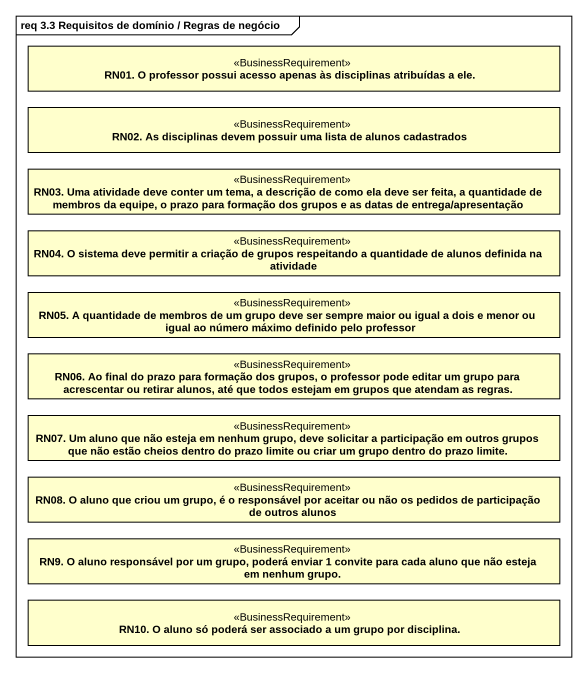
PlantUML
@startuml
mainframe req 3.3 Requisitos de domínio / Regras de negócio
hide circle
hide empty members
class "RN01. O professor possui acesso apenas às disciplinas atribuídas a ele." as RN01_O_professor_possui <<BusinessRequirement>>
class "RN02. As disciplinas devem possuir uma lista de alunos cadastrados" as RN02_As_disciplinas_devem <<BusinessRequirement>>
class "RN03. Uma atividade deve conter um tema, a descrição de como ela deve ser feita, a quantidade de membros da equipe, o prazo para formação dos grupos e as datas de entrega/apresentação" as RN03_Uma_atividade_deve <<BusinessRequirement>>
class "RN04. O sistema deve permitir a criação de grupos respeitando a quantidade de alunos definida na atividade" as RN04_O_sistema_deve <<BusinessRequirement>>
class "RN05. A quantidade de membros de um grupo deve ser sempre maior ou igual a dois e menor ou igual ao número máximo definido pelo professor" as RN05_A_quantidade_de <<BusinessRequirement>>
class "RN06. Ao final do prazo para formação dos grupos, o professor pode editar um grupo para acrescentar ou retirar alunos, até que todos estejam em grupos que atendam as regras." as RN06_Ao_final_do_prazo_para <<BusinessRequirement>>
class "RN07. Um aluno que não esteja em nenhum grupo, deve solicitar a participação em outros grupos que não estão cheios dentro do prazo limite ou criar um grupo dentro do prazo limite." as RN07_Um_aluno_que_não <<BusinessRequirement>>
class "RN08. O aluno que criou um grupo, é o responsável por aceitar ou não os pedidos de participação de outros alunos" as RN08_O_aluno_que_criou_um <<BusinessRequirement>>
class "RN9. O aluno responsável por um grupo, poderá enviar 1 convite para cada aluno que não esteja em nenhum grupo." as RN9_O_aluno_responsável_por <<BusinessRequirement>>
class "RN10. O aluno só poderá ser associado a um grupo por disciplina." as RN10_O_aluno_só_poderá_ser <<BusinessRequirement>>
@enduml
